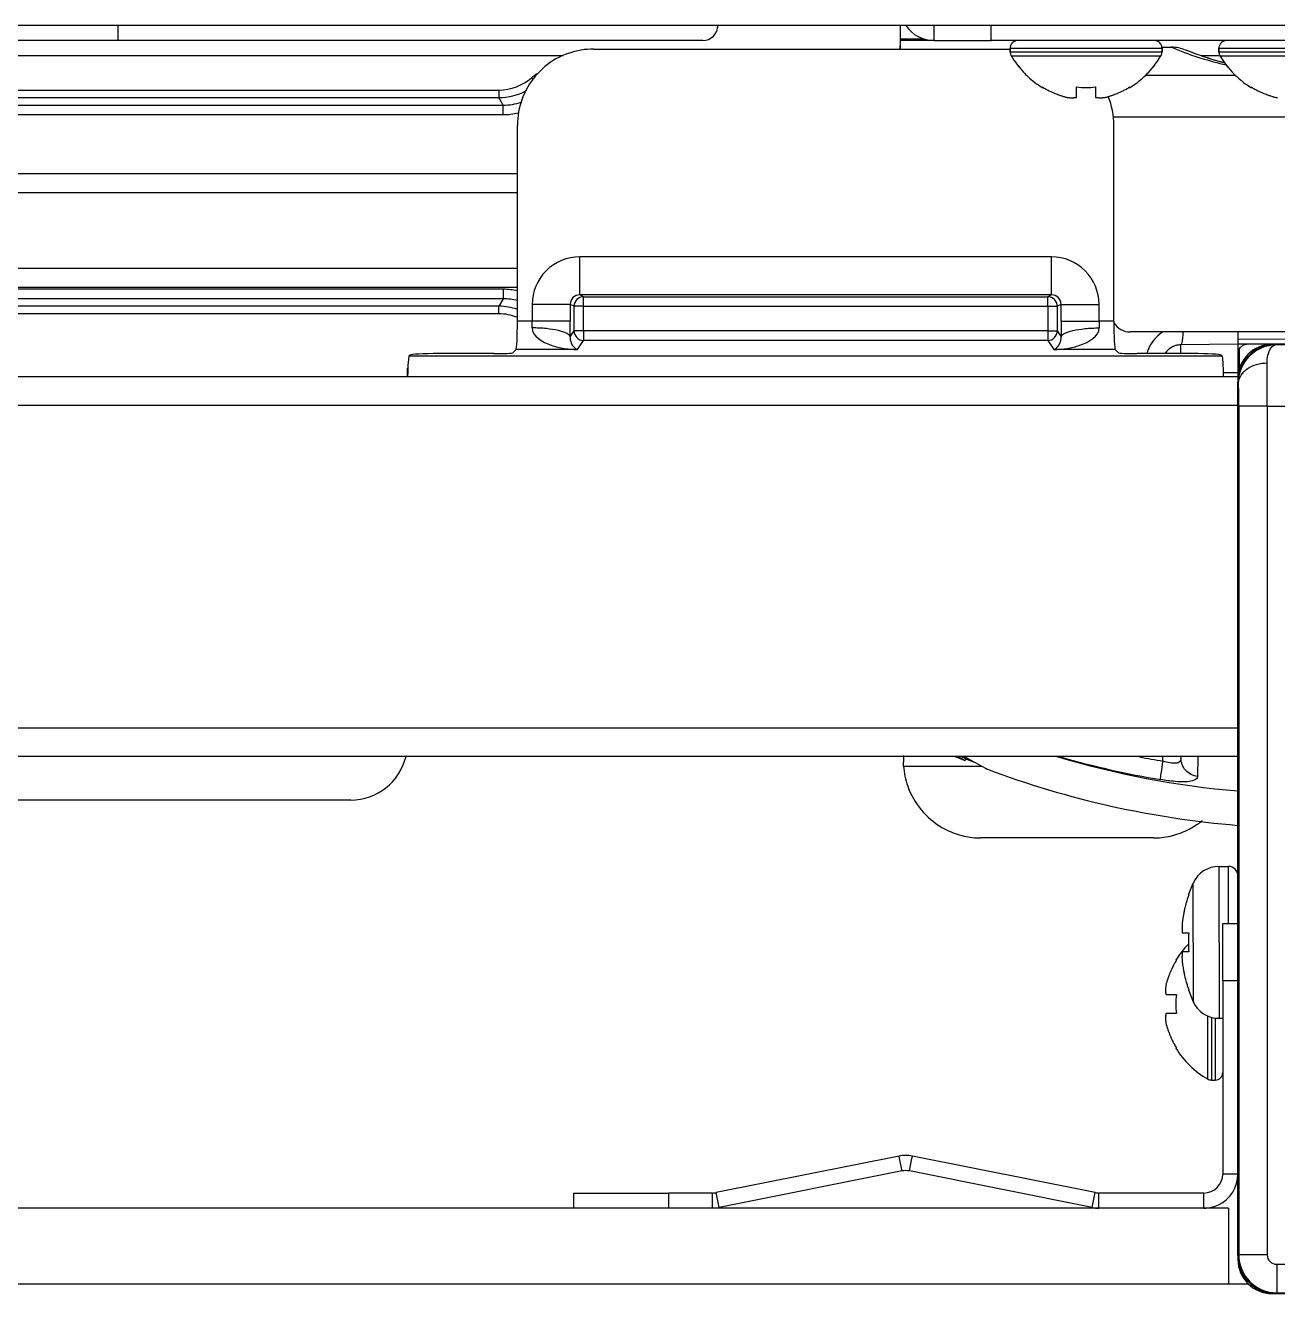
# Model space of a CAD drawing. Header units: millimetres. Extents: x 473 to 3963, y -1329 to 3488.
# Drawn here: x 2471.3 to 2537.2, y -97 to -30.2 of the extents above; entities that cross this region are included whole.
import ezdxf

# ---------------------------------------------------------------- set-up
doc = ezdxf.new("R2010")
doc.units = ezdxf.units.MM
doc.header["$LTSCALE"] = 392.37
doc.layers.get('0').update_dxf_attribs({"linetype": 'CONTINUOUS'})

msp = doc.modelspace()

# ---------------------------------------------------------------- linework, layer by layer
at = {"linetype": 'Continuous'}
for p, q in [((2584.648, -30.197), (1875.848, -30.197)), ((2476.148, -30.997), (2476.148, -30.197)), ((2517.348, -30.197), (2517.348, -30.997)), ((2519.148, -30.997), (2519.148, -30.197)), ((2522.148, -30.997), (2522.148, -30.197)), ((2476.148, -30.997), (1946.148, -30.997)), ((2506.948, -30.997), (2476.148, -30.997)), ((2517.348, -30.904), (2518.582, -30.904)), ((2519.148, -30.997), (2517.348, -30.997)), ((2517.348, -30.997), (2517.348, -31.27)), ((2517.348, -31.448), (2517.348, -31.27)), ((2517.348, -31.27), (2517.348, -31.448)), ((2519.148, -30.997), (2522.148, -30.997)), ((2584.348, -30.997), (2522.148, -30.997)), ((2531.148, -31.347), (2531.634, -31.347)), ((2531.633, -31.347), (2531.633, -31.347)), ((2531.634, -31.347), (2531.647, -31.347)), ((2531.649, -31.354), (2531.634, -31.347)), ((2499.591, -31.797), (1904.948, -31.797)), ((2501.191, -31.448), (2523.148, -31.448)), ((2523.148, -31.397), (2523.148, -31.597)), ((2523.148, -31.597), (2523.148, -31.397)), ((2523.148, -31.397), (2531.148, -31.397)), ((2523.148, -31.597), (2531.148, -31.597)), ((2523.203, -31.799), (2531.094, -31.799)), ((2531.148, -31.397), (2531.148, -31.597)), ((2531.148, -31.597), (2531.148, -31.397)), ((2532.468, -31.527), (2532.393, -31.497)), ((2532.643, -31.596), (2532.511, -31.545)), ((2532.769, -31.645), (2532.643, -31.596)), ((2532.722, -31.627), (2532.643, -31.597)), ((2533.247, -31.817), (2533.221, -31.809)), ((2533.247, -31.818), (2533.237, -31.814)), ((2534.148, -31.797), (2533.247, -31.797)), ((2533.467, -31.89), (2533.247, -31.817)), ((2533.457, -31.887), (2533.247, -31.818)), ((2533.54, -31.914), (2533.467, -31.89)), ((2534.148, -31.397), (2534.148, -31.597)), ((2534.148, -31.597), (2534.148, -31.397)), ((2534.148, -31.397), (2542.148, -31.397)), ((2534.148, -31.597), (2542.148, -31.597)), ((2534.203, -31.799), (2542.094, -31.799)), ((2497.934, -32.953), (2498.01, -33.039)), ((2497.934, -32.953), (2498.01, -33.039)), ((2530.267, -32.825), (2535.029, -32.825)), ((2459.082, -33.603), (2496.214, -33.603)), ((2459.082, -33.603), (2496.214, -33.603)), ((2459.082, -34.003), (2496.214, -34.003)), ((2459.082, -34.003), (2496.214, -34.003)), ((2496.214, -33.603), (2496.214, -34.003)), ((2496.214, -33.603), (2496.214, -34.003)), ((2496.442, -34.397), (2496.214, -34.003)), ((2496.442, -34.397), (2496.214, -34.003)), ((2524.848, -33.476), (2524.848, -33.442)), ((2526.648, -33.993), (2526.648, -33.442)), ((2527.648, -33.442), (2527.648, -33.993)), ((2529.448, -33.442), (2529.448, -33.476)), ((2535.848, -33.476), (2535.848, -33.442)), ((2458.855, -34.397), (2496.442, -34.397)), ((2458.855, -34.397), (2496.442, -34.397)), ((2496.442, -34.897), (2496.442, -34.397)), ((2496.442, -34.897), (2496.442, -34.397)), ((2458.855, -34.897), (2496.442, -34.897)), ((2458.855, -34.897), (2496.442, -34.897)), ((2528.572, -35.015), (2552.161, -35.015)), ((2497.186, -45.776), (2497.186, -35.447)), ((2528.61, -45.776), (2528.61, -35.447)), ((1942.148, -37.997), (2497.186, -37.997)), ((1942.148, -37.997), (2497.186, -37.997)), ((1942.148, -38.997), (2497.186, -38.997)), ((2525.33, -42.393), (2500.467, -42.393)), ((2500.467, -44.393), (2500.467, -42.393)), ((2525.33, -44.393), (2525.33, -42.393)), ((2497.186, -42.997), (1942.148, -42.997)), ((2497.186, -43.997), (1942.148, -43.997)), ((2497.186, -43.997), (1942.148, -43.997)), ((2496.442, -44.098), (2458.855, -44.098)), ((2496.442, -44.098), (2458.855, -44.098)), ((2496.442, -44.598), (2458.855, -44.598)), ((2496.442, -44.598), (2458.855, -44.598)), ((2496.442, -44.598), (2496.214, -44.992)), ((2496.442, -44.598), (2496.214, -44.992)), ((2496.442, -44.098), (2496.442, -44.598)), ((2496.442, -44.098), (2496.442, -44.598)), ((2500.669, -44.494), (2500.467, -44.393)), ((2525.33, -44.393), (2500.467, -44.393)), ((2500.669, -44.994), (2500.669, -44.494)), ((2500.669, -44.494), (2525.127, -44.494)), ((2525.33, -44.393), (2525.127, -44.494)), ((2525.127, -44.994), (2525.127, -44.494)), ((2496.214, -44.992), (2459.082, -44.992)), ((2496.214, -44.992), (2459.082, -44.992)), ((2496.214, -45.392), (2459.082, -45.392)), ((2496.214, -45.392), (2459.082, -45.392)), ((2496.214, -45.392), (2496.214, -44.992)), ((2496.214, -45.392), (2496.214, -44.992)), ((2499.966, -44.892), (2497.967, -44.892)), ((2497.967, -44.892), (2497.967, -45.776)), ((2500.169, -44.994), (2499.966, -44.892)), ((2499.966, -44.892), (2499.966, -45.776)), ((2500.669, -44.994), (2500.169, -44.994)), ((2500.169, -46.293), (2500.169, -44.994)), ((2500.669, -44.994), (2525.127, -44.994)), ((2500.669, -46.293), (2500.669, -44.994)), ((2525.127, -44.994), (2525.627, -44.994)), ((2525.127, -44.994), (2525.127, -46.293)), ((2525.831, -44.892), (2525.627, -44.994)), ((2525.627, -44.994), (2525.627, -46.293)), ((2525.831, -45.776), (2525.831, -44.892)), ((2525.831, -44.892), (2527.83, -44.892)), ((2527.83, -45.776), (2527.83, -44.892)), ((2497.967, -45.776), (2497.186, -45.776)), ((2499.966, -45.776), (2497.967, -45.776)), ((2525.831, -45.776), (2527.83, -45.776)), ((2528.61, -45.776), (2527.83, -45.776)), ((2499.962, -46.604), (2500.169, -46.293)), ((2500.669, -46.293), (2500.169, -46.293)), ((2500.669, -46.293), (2500.669, -46.792)), ((2525.127, -46.293), (2500.669, -46.293)), ((2525.127, -46.293), (2525.127, -46.792)), ((2525.127, -46.293), (2525.627, -46.293)), ((2525.627, -46.293), (2525.834, -46.604)), ((2545.148, -46.347), (2529.472, -46.347)), ((2535.148, -46.347), (2535.148, -46.706)), ((2545.196, -46.704), (2535.148, -46.747)), ((2535.148, -46.706), (2535.148, -46.997)), ((2497.112, -47.274), (2496.948, -47.438)), ((2500.348, -47.274), (2497.112, -47.274)), ((2500.348, -47.274), (2500.669, -46.792)), ((2525.127, -46.792), (2500.669, -46.792)), ((2525.127, -46.792), (2525.448, -47.274)), ((2528.684, -47.274), (2525.448, -47.274)), ((2528.684, -47.274), (2528.849, -47.438)), ((2535.148, -46.997), (2532.139, -47.024)), ((2535.148, -46.997), (2532.139, -47.024)), ((2536.948, -46.99), (2535.148, -46.997)), ((2536.948, -46.99), (2535.148, -46.997)), ((2535.148, -46.997), (2535.148, -48.497)), ((2535.224, -47.495), (2535.224, -47.247)), ((2537.148, -46.989), (2536.948, -46.99)), ((2537.148, -46.989), (2536.948, -46.99)), ((2537.148, -46.997), (2536.948, -46.997)), ((2537.648, -46.986), (2537.148, -46.989)), ((2537.648, -46.986), (2537.148, -46.989)), ((2557.148, -46.997), (2537.148, -46.997)), ((2537.148, -46.997), (2557.148, -46.997)), ((2537.162, -47.011), (2537.148, -46.997)), ((2537.162, -47.011), (2583.134, -47.011)), ((2491.533, -47.562), (2491.473, -47.623)), ((2534.324, -47.623), (2491.473, -47.623)), ((2495.949, -47.488), (2493.031, -47.488)), ((2532.765, -47.488), (2529.847, -47.488)), ((2534.263, -47.562), (2534.324, -47.623)), ((2535.224, -47.997), (2535.224, -47.495)), ((2535.224, -48.247), (2535.224, -47.997)), ((1887.142, -48.697), (2535.154, -48.697)), ((1887.142, -48.697), (2535.154, -48.697)), ((2491.398, -48.697), (2491.398, -48.247)), ((2535.148, -48.497), (2534.391, -48.504)), ((2535.148, -48.497), (2535.148, -48.697)), ((2535.148, -48.797), (2535.148, -48.997)), ((2535.148, -48.997), (2535.148, -77.497)), ((2535.148, -77.497), (2535.148, -48.997)), ((2535.183, -49.032), (2535.148, -48.997)), ((1887.148, -50.197), (2535.148, -50.197)), ((2536.692, -50.261), (2535.192, -50.261)), ((2535.192, -50.261), (2535.192, -94.954)), ((2536.692, -50.261), (2536.692, -94.954)), ((2536.692, -50.261), (2583.604, -50.261)), ((1889.969, -67.197), (2535.148, -67.197)), ((1889.46, -68.697), (2535.148, -68.697)), ((2520.726, -68.895), (2520.374, -68.706)), ((2520.572, -68.698), (2520.828, -68.836)), ((2520.721, -68.705), (2520.849, -68.776)), ((2520.849, -68.776), (2520.855, -68.779)), ((2520.855, -68.779), (2520.86, -68.781)), ((2520.86, -68.781), (2520.862, -68.783)), ((2520.862, -68.783), (2520.883, -68.794)), ((2520.883, -68.794), (2521.847, -69.325)), ((2531.2, -68.95), (2531.2, -68.697)), ((2532.148, -68.697), (2532.148, -68.803)), ((2533.029, -68.73), (2533.022, -69.755)), ((2517.528, -68.997), (2517.52, -68.997)), ((2517.528, -69.212), (2520.821, -69.212)), ((2517.528, -69.212), (2520.821, -69.212)), ((2520.778, -68.924), (2520.726, -68.895)), ((2520.778, -68.924), (2520.829, -68.836)), ((2520.778, -68.923), (2520.778, -68.923)), ((2520.821, -69.212), (2521.641, -69.212)), ((2520.821, -69.212), (2521.641, -69.212)), ((2520.828, -68.836), (2520.828, -68.836)), ((2520.828, -68.836), (2520.829, -68.836)), ((2520.829, -68.836), (2520.829, -68.836)), ((2521.847, -69.325), (2521.939, -69.376)), ((2521.939, -69.376), (2521.939, -69.376)), ((2466.604, -70.997), (2488.193, -70.997)), ((2488.193, -70.997), (2488.4, -70.997)), ((2530.698, -72.997), (2521.598, -72.997)), ((2521.616, -72.997), (2521.598, -72.997)), ((2530.698, -72.997), (2530.681, -72.997)), ((2534.152, -74.497), (2534.648, -74.497)), ((2534.152, -78.497), (2534.152, -74.497)), ((2534.648, -77.497), (2534.648, -74.497)), ((2532.539, -75.992), (2532.79, -75.37)), ((2532.79, -78.497), (2532.79, -75.37)), ((2532.537, -75.997), (2532.554, -75.997)), ((2532.209, -77.997), (2532.554, -77.997)), ((2534.348, -77.497), (2535.148, -77.497)), ((2534.348, -80.497), (2534.348, -77.497)), ((2534.348, -77.497), (2535.148, -77.497)), ((2535.148, -77.497), (2535.148, -80.497)), ((2535.148, -80.497), (2535.148, -77.497)), ((2532.79, -78.497), (2532.79, -81.625)), ((2534.152, -78.497), (2534.152, -82.497)), ((2531.87, -79.447), (2531.903, -79.447)), ((2532.554, -78.997), (2532.209, -78.997)), ((2534.348, -80.497), (2534.348, -90.697)), ((2534.348, -80.497), (2535.148, -80.497)), ((2535.148, -80.497), (2535.148, -90.697)), ((2535.148, -90.697), (2535.148, -80.497)), ((2531.352, -81.247), (2531.903, -81.247)), ((2532.554, -80.997), (2532.537, -80.997)), ((2532.539, -81.003), (2532.79, -81.625)), ((2531.903, -82.247), (2531.352, -82.247)), ((2533.546, -82.353), (2533.546, -85.693)), ((2533.748, -82.439), (2533.748, -85.747)), ((2533.948, -82.468), (2533.948, -85.747)), ((2534.152, -82.497), (2534.348, -82.497)), ((2531.903, -84.047), (2531.87, -84.047)), ((2533.748, -85.747), (2533.948, -85.747)), ((2517.295, -89.752), (2507.666, -91.678)), ((2517.322, -89.888), (2517.295, -89.752)), ((2517.452, -90.537), (2517.322, -89.888)), ((2517.844, -90.537), (2517.974, -89.888)), ((2517.974, -89.888), (2518.001, -89.752)), ((2527.63, -91.678), (2518.001, -89.752)), ((2517.452, -90.537), (2507.823, -92.462)), ((2527.473, -92.462), (2517.844, -90.537)), ((2535.148, -90.697), (2534.348, -90.697)), ((2535.148, -90.697), (2535.148, -94.998)), ((2535.148, -94.998), (2535.148, -90.697)), ((2500.148, -91.697), (2500.148, -92.497)), ((2500.148, -91.697), (2505.148, -91.697)), ((2507.47, -91.697), (2505.148, -91.697)), ((2505.148, -91.697), (2505.148, -92.497)), ((2507.47, -92.497), (2507.47, -91.697)), ((2507.823, -92.462), (2507.666, -91.678)), ((2527.473, -92.462), (2527.63, -91.678)), ((2533.348, -91.697), (2527.826, -91.697)), ((2527.826, -92.497), (2527.826, -91.697)), ((2533.348, -92.497), (2533.348, -91.697)), ((2534.648, -92.497), (1887.648, -92.497)), ((2534.648, -92.497), (2534.648, -96.497)), ((2535.192, -94.954), (2535.148, -94.998)), ((2535.148, -94.998), (2535.148, -95.197)), ((2536.692, -94.954), (2535.192, -94.954)), ((2537.192, -95.454), (2537.192, -96.953)), ((2537.192, -95.454), (2583.104, -95.454)), ((2534.648, -96.497), (1887.648, -96.497)), ((2535.7, -96.49), (2534.648, -96.49)), ((2536.948, -96.997), (2537.148, -96.997)), ((2537.192, -96.953), (2537.148, -96.997)), ((2537.148, -96.997), (2583.148, -96.997)), ((2583.148, -96.997), (2537.148, -96.997)), ((2537.192, -96.953), (2583.104, -96.953))]:
    msp.add_line(p, q, dxfattribs=at)
for points in [[(2532.643, -31.597), (2532.55, -31.561), (2532.436, -31.515), (2532.393, -31.497)], [(2532.511, -31.545), (2532.501, -31.541), (2532.468, -31.527)], [(2533.221, -31.809), (2532.947, -31.712), (2532.722, -31.627)], [(2534.478, -32.179), (2534.311, -32.139), (2533.902, -32.025), (2533.54, -31.914)], [(2534.478, -32.18), (2534.338, -32.145), (2533.921, -32.031), (2533.55, -31.918)], [(2517.528, -69.212), (2517.522, -69.108), (2517.52, -68.997)]]:
    msp.add_lwpolyline(points, dxfattribs=at)
for centre, radius, start, end in [((2506.948, -30.197), 0.8, 270, 360), ((2506.948, -30.197), 0.8, 270.00193, 360), ((2506.948, -30.197), 0.8, 347.98375, 360), ((2519.148, -29.197), 1.8, 213.79446, 270), ((2523.548, -31.397), 0.4, 152.92194, 180), ((2523.548, -31.397), 0.4, 153.07838, 180), ((2523.548, -31.397), 0.4, 144.92793, 153.07838), ((2523.548, -31.397), 0.4, 145.07178, 152.92194), ((2523.548, -31.397), 0.4, 124.92822, 145.07178), ((2523.548, -31.397), 0.4, 125.07207, 144.92793), ((2523.548, -31.397), 0.4, 116.92162, 125.07207), ((2523.548, -31.397), 0.4, 117.07806, 124.92822), ((2523.548, -31.397), 0.4, 90, 117.07806), ((2523.548, -31.397), 0.4, 90, 116.92162), ((2530.748, -31.397), 0.4, 63.07838, 90), ((2530.748, -31.397), 0.4, 62.92194, 90), ((2530.748, -31.397), 0.4, 54.92793, 63.07838), ((2530.748, -31.397), 0.4, 55.07178, 62.92194), ((2530.748, -31.397), 0.4, 34.92822, 55.07178), ((2530.748, -31.397), 0.4, 35.07207, 54.92793), ((2530.748, -31.397), 0.4, 26.92162, 35.07207), ((2530.748, -31.397), 0.4, 27.07806, 34.92822), ((2530.748, -31.397), 0.4, 0, 27.07806), ((2530.748, -31.397), 0.4, 0, 26.92162), ((2531.634, -33.347), 2, 89.62556, 90.00006), ((2531.634, -33.347), 2, 67.67798, 89.62556), ((2538.264, -15.71), 16.985, 247.07748, 249.54098), ((2534.548, -31.397), 0.4, 152.92194, 180), ((2534.548, -31.397), 0.4, 153.07838, 180), ((2534.548, -31.397), 0.4, 144.92793, 153.07838), ((2534.548, -31.397), 0.4, 145.07178, 152.92194), ((2534.548, -31.397), 0.4, 124.92822, 145.07178), ((2534.548, -31.397), 0.4, 125.07207, 144.92793), ((2534.548, -31.397), 0.4, 116.92162, 125.07207), ((2534.548, -31.397), 0.4, 117.07806, 124.92822), ((2534.548, -31.397), 0.4, 90, 117.07806), ((2534.548, -31.397), 0.4, 90, 116.92162), ((2501.191, -35.461), 4.014, 90.00065, 99.34011), ((2523.548, -31.597), 0.4, 180, 193.47593), ((2523.548, -31.597), 0.4, 180, 193.45845), ((2523.548, -31.597), 0.4, 193.45845, 196.84274), ((2523.548, -31.597), 0.4, 193.47593, 196.82525), ((2523.548, -31.597), 0.4, 196.82525, 210.30118), ((2523.548, -31.597), 0.4, 196.84274, 210.30118), ((2527.347, -29.377), 4.8, 210.30118, 223.1766), ((2527.347, -29.377), 4.8, 210.30118, 223.19273), ((2526.949, -29.377), 4.8, 316.80727, 329.69882), ((2526.949, -29.377), 4.8, 316.8234, 329.69882), ((2530.748, -31.597), 0.4, 329.69882, 343.17475), ((2530.748, -31.597), 0.4, 329.69882, 343.15726), ((2530.748, -31.597), 0.4, 343.15726, 346.54155), ((2530.748, -31.597), 0.4, 343.17475, 346.52407), ((2530.748, -31.597), 0.4, 346.52407, 360), ((2530.748, -31.597), 0.4, 346.54155, 360), ((2538.229, -15.798), 16.891, 249.54688, 252.67112), ((2538.186, -15.934), 16.747, 252.67466, 257.40719), ((2534.548, -31.597), 0.4, 180, 193.47593), ((2534.548, -31.597), 0.4, 180, 193.45845), ((2534.548, -31.597), 0.4, 193.45845, 196.84274), ((2534.548, -31.597), 0.4, 193.47593, 196.82525), ((2534.548, -31.597), 0.4, 196.82525, 210.30118), ((2534.548, -31.597), 0.4, 196.84274, 210.30118), ((2538.347, -29.377), 4.8, 210.30118, 223.1766), ((2538.347, -29.377), 4.8, 210.30118, 223.19273), ((2527.347, -29.377), 4.8, 223.1766, 227.16542), ((2527.347, -29.377), 4.8, 223.19273, 227.15109), ((2526.949, -29.377), 4.8, 312.83458, 316.8234), ((2526.949, -29.377), 4.8, 312.84891, 316.80727), ((2538.347, -29.377), 4.8, 223.1766, 227.16542), ((2538.347, -29.377), 4.8, 223.19273, 227.15109), ((2527.347, -29.377), 4.8, 227.15109, 238.40293), ((2527.347, -29.377), 4.8, 227.16542, 238.37989), ((2526.949, -29.377), 4.8, 301.59707, 312.84891), ((2526.949, -29.377), 4.8, 301.62011, 312.83458), ((2538.347, -29.377), 4.8, 227.15109, 238.40293), ((2538.347, -29.377), 4.8, 227.16542, 238.37989), ((2527.347, -29.377), 4.8, 238.37989, 238.62729), ((2527.347, -29.377), 4.8, 238.40293, 238.62729), ((2527.335, -29.39), 4.755, 238.46592, 241.0313), ((2527.333, -29.394), 4.75, 241.03163, 241.99262), ((2527.331, -29.396), 4.747, 241.99259, 243.31875), ((2527.33, -29.399), 4.744, 243.3188, 244.45978), ((2527.328, -29.403), 4.74, 244.45979, 245.42782), ((2527.326, -29.407), 4.735, 245.4278, 246.68253), ((2527.324, -29.412), 4.73, 246.68262, 247.45262), ((2527.321, -29.419), 4.723, 247.45244, 248.99746), ((2527.319, -29.426), 4.715, 248.99775, 249.4819), ((2527.315, -29.437), 4.704, 249.48126, 251.53441), ((2527.308, -29.455), 4.684, 251.53495, 252.62273), ((2527.304, -29.47), 4.669, 252.62279, 253.60512), ((2527.295, -29.5), 4.637, 253.60363, 255.68242), ((2526.402, -32.003), 2.006, 262.72591, 264.7415), ((2526.4, -32.024), 1.985, 264.74422, 265.39913), ((2526.399, -32.037), 1.973, 265.39843, 266.78331), ((2526.399, -32.048), 1.962, 266.78408, 267.62353), ((2526.398, -32.054), 1.955, 267.62337, 268.84548), ((2526.398, -32.058), 1.951, 268.84585, 269.80054), ((2526.398, -32.058), 1.951, 269.80058, 270.92582), ((2526.398, -32.056), 1.953, 270.92611, 271.99638), ((2526.398, -32.05), 1.96, 271.9964, 273.02281), ((2526.397, -32.039), 1.97, 273.0233, 274.28602), ((2526.396, -32.027), 1.982, 274.28564, 275.13722), ((2526.394, -32.004), 2.005, 275.14015, 277.27441), ((2527.148, -29.677), 3.798, 262.43512, 277.56488), ((2527.902, -32.004), 2.005, 262.72561, 264.85983), ((2527.9, -32.027), 1.982, 264.86273, 265.7144), ((2527.899, -32.039), 1.97, 265.71404, 266.97664), ((2527.898, -32.05), 1.959, 266.97713, 268.00368), ((2527.898, -32.056), 1.954, 268.00369, 269.07382), ((2527.898, -32.059), 1.95, 269.07411, 270.19949), ((2527.898, -32.058), 1.951, 270.19953, 271.15408), ((2527.898, -32.054), 1.955, 271.15446, 272.37669), ((2527.898, -32.047), 1.962, 272.37651, 273.21588), ((2527.897, -32.037), 1.973, 273.21665, 274.6016), ((2527.896, -32.024), 1.985, 274.60089, 275.25577), ((2527.894, -32.003), 2.006, 275.2585, 277.27409), ((2527.001, -29.5), 4.637, 284.31758, 286.39637), ((2526.993, -29.47), 4.669, 286.39488, 287.37721), ((2526.988, -29.455), 4.684, 287.37727, 288.46505), ((2526.982, -29.437), 4.704, 288.46559, 290.51874), ((2526.978, -29.426), 4.715, 290.5181, 291.00225), ((2526.975, -29.419), 4.723, 291.00254, 292.54756), ((2526.972, -29.412), 4.73, 292.54738, 293.31738), ((2526.97, -29.407), 4.735, 293.31747, 294.5722), ((2526.968, -29.403), 4.74, 294.57218, 295.5402), ((2526.967, -29.399), 4.744, 295.54022, 296.6812), ((2526.965, -29.396), 4.747, 296.68125, 298.00741), ((2526.964, -29.394), 4.75, 298.00738, 298.96837), ((2526.962, -29.39), 4.755, 298.9687, 301.53408), ((2526.949, -29.377), 4.8, 301.37271, 301.62011), ((2526.949, -29.377), 4.8, 301.37271, 301.59707), ((2538.347, -29.377), 4.8, 238.37989, 238.62729), ((2538.347, -29.377), 4.8, 238.40293, 238.62729), ((2538.335, -29.39), 4.755, 238.46592, 241.0313), ((2538.333, -29.394), 4.75, 241.03163, 241.99262), ((2538.331, -29.396), 4.747, 241.99259, 243.31875), ((2538.33, -29.399), 4.744, 243.3188, 244.45978), ((2538.328, -29.403), 4.74, 244.45979, 245.42782), ((2538.326, -29.407), 4.735, 245.4278, 246.68253), ((2538.324, -29.412), 4.73, 246.68262, 247.45262), ((2538.321, -29.419), 4.723, 247.45244, 248.99746), ((2538.319, -29.426), 4.715, 248.99775, 249.4819), ((2538.315, -29.437), 4.704, 249.48126, 251.53441), ((2538.308, -29.455), 4.684, 251.53495, 252.62273), ((2538.304, -29.47), 4.669, 252.62279, 253.60512), ((2538.295, -29.5), 4.637, 253.60363, 255.68242), ((2537.402, -32.003), 2.006, 262.72591, 264.7415), ((2537.4, -32.024), 1.985, 264.74422, 265.39913), ((2496.439, -31.378), 3.019, 270.05872, 288.28667), ((2496.439, -31.378), 3.019, 270.05872, 288.28667), ((2496.441, -31.386), 3.511, 270.02135, 283.23404), ((2496.441, -31.386), 3.511, 270.02135, 283.23404), ((2500.466, -44.892), 2.499, 89.98056, 179.99147), ((2525.33, -44.892), 2.499, 0.00853, 90.01944), ((2496.441, -47.607), 3.509, 77.71965, 89.98331), ((2496.441, -47.607), 3.509, 77.71965, 89.98331), ((2496.44, -47.609), 3.011, 75.64379, 89.97337), ((2496.44, -47.609), 3.011, 75.64379, 89.97337), ((2500.67, -44.994), 0.5, 90.06165, 179.96453), ((2525.127, -44.994), 0.5, 0.03547, 89.93835), ((2496.211, -48.013), 3.02, 71.13321, 89.93388), ((2496.211, -48.013), 3.02, 71.13321, 89.93388), ((2480.091, -45.779), 17.875, 358.87148, 0.0086), ((2402.494, -45.782), 97.472, 359.51672, 0.00329), ((2623.302, -45.782), 97.472, 179.99671, 180.48328), ((2545.705, -45.779), 17.875, 179.9914, 181.12852), ((2529.472, -45.347), 1, 211.41296, 270), ((2500.67, -46.291), 0.501, 180.15446, 269.8892), ((2525.126, -46.291), 0.501, 270.1108, 359.84554), ((2532.148, -48.024), 1, 90.5, 147.36653), ((2532.148, -48.024), 1, 143.24604, 146.69491), ((2532.148, -48.024), 1, 127.36668, 143.24604), ((2532.148, -48.024), 1, 123.71201, 127.36668), ((2532.148, -48.024), 1, 110.9827, 123.71201), ((2532.148, -48.024), 1, 106.50716, 110.9827), ((2532.148, -48.024), 1, 90.5, 106.50716), ((2536.948, -48.797), 1.8, 90, 180), ((2535.648, -47.495), 0.5, 157.56288, 180), ((2535.648, -47.495), 0.5, 157.56138, 179.99998), ((2535.648, -47.495), 0.5, 148.56366, 157.56288), ((2535.648, -47.495), 0.5, 148.56171, 157.56138), ((2535.648, -47.495), 0.5, 135.12557, 148.56366), ((2535.648, -47.495), 0.5, 135.12282, 148.56171), ((2535.648, -47.495), 0.5, 122.73083, 135.12282), ((2535.648, -47.495), 0.5, 112.68439, 122.73083), ((2535.648, -47.495), 0.5, 90.24616, 112.68439), ((2532.148, -48.024), 1, 146.69491, 147.38032), ((2255.189, -50.205), 281.503, 359.98861, 0.45302), ((2539.148, -23.497), 49, 247.31702, 247.96547), ((2539.148, -23.497), 47.193, 253.33547, 265.13784), ((2538.723, -23.876), 46.679, 253.92736, 260.57992), ((2538.687, -23.914), 45.654, 258.99029, 260.56202), ((2539.148, -23.497), 48.9, 247.98882, 248.55479), ((2539.148, -23.497), 49, 249.4315, 249.461), ((2539.148, -23.497), 49, 249.461, 265.31398), ((2534.152, -75.997), 1.5, 90, 155.28015), ((2534.648, -74.997), 0.5, 0, 90), ((2539.169, -78.308), 7.007, 160.74098, 162.30629), ((2539.205, -78.318), 7.044, 166.98672, 167.72578), ((2539.196, -78.316), 7.035, 166.00604, 166.98671), ((2539.189, -78.314), 7.028, 165.42301, 166.00598), ((2539.183, -78.313), 7.022, 164.19746, 165.42306), ((2539.178, -78.311), 7.017, 163.86479, 164.19735), ((2539.174, -78.31), 7.012, 162.30639, 163.86487), ((2539.351, -78.342), 7.192, 171.70468, 173.25353), ((2539.296, -78.334), 7.136, 171.1529, 171.7031), ((2539.27, -78.33), 7.11, 170.13493, 171.15319), ((2539.246, -78.326), 7.086, 169.41802, 170.13462), ((2539.23, -78.323), 7.069, 168.55931, 169.41808), ((2539.215, -78.32), 7.055, 167.7258, 168.55921), ((2536.479, -77.747), 4.277, 179.14839, 179.97181), ((2536.476, -77.747), 4.274, 179.9709, 181.11011), ((2536.458, -77.747), 4.257, 178.28511, 179.14839), ((2536.456, -77.748), 4.255, 181.11059, 181.67157), ((2536.4, -77.745), 4.198, 176.61741, 178.28787), ((2536.401, -77.75), 4.2, 181.66845, 183.38244), ((2539.712, -78.497), 7.175, 176.0052, 180.00126), ((2535.968, -81.946), 4.8, 135.87764, 141.86951), ((2539.712, -78.498), 7.175, 179.99874, 183.9948), ((2535.956, -81.934), 4.755, 148.46592, 151.0313), ((2535.968, -81.946), 4.8, 148.4026, 148.54207), ((2535.968, -81.946), 4.8, 142.54627, 148.4026), ((2535.968, -81.946), 4.8, 141.86951, 142.54627), ((2536.476, -79.247), 4.274, 178.88987, 180.02912), ((2536.479, -79.247), 4.278, 180.02821, 180.85159), ((2536.456, -79.247), 4.255, 178.32844, 178.8894), ((2536.458, -79.248), 4.257, 180.85159, 181.71491), ((2536.401, -79.245), 4.2, 176.61756, 178.33155), ((2536.4, -79.25), 4.198, 181.71215, 183.38258), ((2535.927, -81.92), 4.723, 157.45244, 158.99746), ((2535.933, -81.923), 4.73, 156.68262, 157.45262), ((2535.938, -81.925), 4.735, 155.4278, 156.68253), ((2535.943, -81.927), 4.74, 154.45979, 155.42782), ((2535.946, -81.929), 4.744, 153.3188, 154.45978), ((2535.949, -81.931), 4.747, 151.99259, 153.31875), ((2535.952, -81.932), 4.75, 151.03163, 151.99262), ((2539.351, -78.652), 7.192, 186.74647, 188.29532), ((2539.296, -78.66), 7.136, 188.2969, 188.8471), ((2539.27, -78.664), 7.11, 188.84681, 189.86507), ((2539.246, -78.669), 7.086, 189.86538, 190.58198), ((2539.23, -78.672), 7.069, 190.58192, 191.44069), ((2539.215, -78.674), 7.055, 191.44079, 192.2742), ((2533.318, -80.999), 1.982, 174.86273, 175.7144), ((2533.341, -81.001), 2.005, 172.72561, 174.85983), ((2535.845, -81.894), 4.637, 163.60363, 165.68242), ((2535.876, -81.903), 4.669, 162.62279, 163.60512), ((2535.891, -81.908), 4.684, 161.53495, 162.62273), ((2535.909, -81.914), 4.704, 159.48126, 161.53441), ((2535.92, -81.918), 4.715, 158.99775, 159.4819), ((2539.205, -78.677), 7.044, 192.27422, 193.01328), ((2539.196, -78.679), 7.035, 193.01329, 193.99396), ((2539.189, -78.68), 7.028, 193.99402, 194.57699), ((2539.183, -78.682), 7.022, 194.57694, 195.80254), ((2539.178, -78.683), 7.017, 195.80265, 196.13521), ((2539.174, -78.685), 7.012, 196.13513, 197.69361), ((2539.169, -78.686), 7.007, 197.69371, 199.25902), ((2533.287, -80.997), 1.95, 179.07411, 180.19949), ((2533.287, -80.997), 1.951, 180.19953, 181.15408), ((2533.29, -80.997), 1.954, 178.00369, 179.07382), ((2533.291, -80.997), 1.955, 181.15446, 182.37669), ((2533.296, -80.998), 1.959, 176.97713, 178.00368), ((2533.298, -80.997), 1.962, 182.37651, 183.21588), ((2533.306, -80.998), 1.97, 175.71404, 176.97664), ((2533.309, -80.996), 1.973, 183.21665, 184.6016), ((2533.321, -80.995), 1.985, 184.60089, 185.25577), ((2533.342, -80.993), 2.006, 185.2585, 187.27409), ((2535.656, -81.748), 3.786, 172.40134, 179.99114), ((2535.656, -81.747), 3.786, 180.00886, 187.59866), ((2534.152, -80.997), 1.5, 204.71985, 270), ((2533.287, -82.497), 1.951, 178.84585, 179.80054), ((2533.287, -82.497), 1.951, 179.80058, 180.92582), ((2533.292, -82.497), 1.955, 177.62337, 178.84548), ((2533.29, -82.497), 1.953, 180.92611, 181.99638), ((2533.298, -82.498), 1.962, 176.78408, 177.62353), ((2533.296, -82.497), 1.96, 181.9964, 183.02281), ((2533.309, -82.498), 1.973, 175.39843, 176.78331), ((2533.306, -82.497), 1.97, 183.0233, 184.28602), ((2533.319, -82.496), 1.982, 184.28564, 185.13722), ((2533.321, -82.499), 1.985, 174.74422, 175.39913), ((2533.341, -82.493), 2.005, 185.14015, 187.27441), ((2533.342, -82.501), 2.006, 172.72591, 174.7415), ((2535.845, -81.601), 4.637, 194.31758, 196.39637), ((2535.876, -81.592), 4.669, 196.39488, 197.37721), ((2535.891, -81.587), 4.684, 197.37727, 198.46505), ((2535.909, -81.581), 4.704, 198.46559, 200.51874), ((2535.92, -81.577), 4.715, 200.5181, 201.00225), ((2535.927, -81.574), 4.723, 201.00254, 202.54756), ((2535.933, -81.572), 4.73, 202.54738, 203.31738), ((2535.938, -81.57), 4.735, 203.31747, 204.5722), ((2535.943, -81.568), 4.74, 204.57218, 205.5402), ((2535.946, -81.566), 4.744, 205.54022, 206.6812), ((2535.949, -81.564), 4.747, 206.68125, 208.00741), ((2535.952, -81.563), 4.75, 208.00738, 208.96837), ((2535.956, -81.561), 4.755, 208.9687, 211.53408), ((2535.968, -81.548), 4.8, 211.45793, 211.5974), ((2535.968, -81.548), 4.8, 211.5974, 239.69882), ((2533.948, -85.347), 0.4, 270, 360), ((2533.748, -85.347), 0.4, 239.69882, 270), ((2517.648, -91.517), 1.8, 78.69007, 101.30993), ((2517.648, -91.517), 1, 78.69007, 101.30993), ((2533.348, -90.697), 1, 270, 360), ((2533.348, -90.697), 1.8, 295.71429, 360), ((2507.47, -90.697), 1, 270, 281.30993), ((2527.826, -90.697), 1, 258.69007, 270), ((2527.826, -90.697), 1.8, 258.69007, 270), ((2533.348, -90.697), 1.8, 270, 295.71429), ((2536.948, -95.197), 1.8, 180, 270), ((2537.192, -94.953), 2, 180.01489, 269.98511), ((2537.192, -94.954), 0.5, 179.99664, 270.00336)]:
    msp.add_arc(centre, radius, start, end, dxfattribs=at)
for centre, major_axis, ratio, start_param, end_param in [((2497.108, -45.776), (0, 1.5), 0.052408, -3.089233, -1.570796), ((2528.689, -45.776), (0, 1.5), 0.052408, -4.712389, -3.193953), ((2537.148, -48.998), (1.415, -1.415), 0.999695, 2.454943, 3.828242), ((2537.148, -48.998), (-1.415, 1.415), 0.999695, -0.785246, -0.68665), ((2491.477, -49.121), (0, 1.5), 0.052408, 0.05236, 1.283491), ((2493.031, -47.566), (1.5, 0), 0.052408, 1.570796, 3.089233), ((2495.949, -47.435), (1, 0), 0.052408, -1.570796, -0.05236), ((2529.847, -47.435), (1, 0), 0.052408, -3.089233, -1.570796), ((2532.765, -47.566), (1.5, 0), 0.052408, 0.05236, 1.570796), ((2534.32, -49.121), (0, 1.5), 0.052408, -1.283491, -0.05236), ((2537.148, -48.998), (-1.415, 1.415), 0.999695, 0.68665, 0.785246), ((2488.396, -67.996), (2.124, -2.124), 0.998783, -0.784789, 0.549281), ((2517.538, -68.969), (0, 0.5), 0.034921, 0.897789, 1.627046), ((2521.521, -68.997), (-2.915, 2.798), 0.980783, 0.828246, 1.098754), ((2521.521, -68.997), (-2.915, 2.798), 0.980783, 1.098754, 1.812099), ((2530.776, -68.997), (2.915, 2.798), 0.980783, -1.812128, -1.652761), ((2521.521, -68.997), (-2.915, 2.798), 0.980783, -4.471086, -4.451056), ((2521.521, -68.997), (-2.915, 2.798), 0.980783, -4.451056, -4.223066), ((2530.776, -68.997), (2.915, 2.798), 0.980783, -2.060077, -1.832141), ((2530.776, -68.997), (2.915, 2.798), 0.980783, -1.832141, -1.812128), ((2521.521, -68.997), (-2.915, 2.798), 0.980783, -4.223066, -4.1896), ((2521.521, -68.997), (-2.915, 2.798), 0.980783, -4.1896, -3.962497), ((2521.521, -68.997), (-2.915, 2.798), 0.980783, -3.962497, -3.937847), ((2530.776, -68.997), (2.915, 2.798), 0.980783, -2.345339, -2.320688), ((2530.776, -68.997), (2.915, 2.798), 0.980783, -2.320688, -2.093578), ((2530.776, -68.997), (2.915, 2.798), 0.980783, -2.093578, -2.060077), ((2537.148, -94.997), (1.415, 1.415), 0.999695, -3.926839, -3.828242), ((2537.148, -94.997), (1.415, 1.415), 0.999695, 2.454943, 3.828242), ((2537.148, -94.997), (1.415, 1.415), 0.999695, -2.454943, -2.356347)]:
    msp.add_ellipse(centre, major_axis=major_axis, ratio=ratio, start_param=start_param, end_param=end_param, dxfattribs=at)
for points, knots in [([(2500.54, -31.501), (2500.079, -31.577), (2499.176, -31.894), (2498.075, -32.805), (2497.354, -34.038), (2497.186, -34.98), (2497.186, -35.447)], [0, 0, 0, 0, 0.250004, 0.500006, 0.750004, 1, 1, 1, 1]), ([(2497.934, -32.953), (2497.982, -32.911), (2498.079, -32.828), (2498.184, -32.755), (2498.241, -32.725)], [0, 0, 0, 0, 0.497175, 1, 1, 1, 1]), ([(2497.934, -32.953), (2497.982, -32.911), (2498.079, -32.828), (2498.184, -32.755), (2498.241, -32.725)], [0, 0, 0, 0, 0.497175, 1, 1, 1, 1]), ([(2500.467, -44.393), (2500.339, -44.392), (2500.073, -44.497), (2499.965, -44.764), (2499.966, -44.892)], [0, 0, 0, 0, 0.499007, 1, 1, 1, 1]), ([(2525.831, -44.892), (2525.831, -44.764), (2525.724, -44.497), (2525.457, -44.392), (2525.33, -44.393)], [0, 0, 0, 0, 0.500993, 1, 1, 1, 1]), ([(2497.963, -46.131), (2497.954, -46.583), (2498.793, -47.032), (2499.639, -47.221), (2500.115, -47.268), (2500.348, -47.274)], [0, 0, 0, 0, 0.491705, 0.746263, 1, 1, 1, 1]), ([(2499.962, -46.604), (2499.95, -46.522), (2499.718, -46.368), (2499.302, -46.253), (2498.678, -46.155), (2498.214, -46.133), (2497.963, -46.131)], [0, 0, 0, 0, 0.116889, 0.336474, 0.644011, 1, 1, 1, 1]), ([(2499.962, -46.604), (2499.957, -46.712), (2500.006, -46.98), (2500.198, -47.217), (2500.348, -47.274)], [0, 0, 0, 0, 0.402898, 1, 1, 1, 1]), ([(2525.448, -47.274), (2525.682, -47.268), (2526.157, -47.221), (2527.004, -47.032), (2527.842, -46.583), (2527.833, -46.131)], [0, 0, 0, 0, 0.253739, 0.508298, 1, 1, 1, 1]), ([(2525.448, -47.274), (2525.49, -47.258), (2525.721, -47.124), (2525.845, -46.825), (2525.834, -46.604)], [0, 0, 0, 0, 0.166088, 1, 1, 1, 1]), ([(2525.834, -46.604), (2525.846, -46.522), (2526.078, -46.368), (2526.494, -46.253), (2527.119, -46.155), (2527.583, -46.133), (2527.833, -46.131)], [0, 0, 0, 0, 0.116888, 0.336474, 0.644011, 1, 1, 1, 1]), ([(2532.249, -46.348), (2532.246, -46.439), (2532.238, -46.6), (2532.214, -46.819), (2532.19, -46.939), (2532.16, -47.023), (2532.139, -47.024)], [0, 0, 0, 0, 0.394114, 0.707706, 0.912921, 1, 1, 1, 1]), ([(2532.136, -47.481), (2532.136, -47.417), (2532.136, -47.304), (2532.136, -47.173), (2532.138, -47.097), (2532.136, -47.056), (2532.141, -47.04), (2532.137, -47.024), (2532.139, -47.024)], [0, 0, 0, 0, 0.423924, 0.739517, 0.852536, 0.934111, 0.983382, 1, 1, 1, 1]), ([(2535.183, -49.032), (2535.181, -48.512), (2535.608, -47.446), (2536.663, -47.016), (2537.162, -47.011)], [0, 0, 0, 0, 0.510534, 1, 1, 1, 1]), ([(2536.683, -47.979), (2536.682, -47.842), (2536.709, -47.494), (2536.927, -47.026), (2537.162, -47.011)], [0, 0, 0, 0, 0.367828, 1, 1, 1, 1]), ([(2535.183, -49.032), (2535.189, -48.744), (2535.64, -48.126), (2536.317, -47.983), (2536.683, -47.979)], [0, 0, 0, 0, 0.440021, 1, 1, 1, 1]), ([(2535.192, -50.261), (2535.192, -50.148), (2535.192, -49.739), (2535.189, -49.329), (2535.183, -49.032)], [0, 0, 0, 0, 0.275371, 1, 1, 1, 1]), ([(2532.148, -68.803), (2532.148, -68.864), (2532.1, -69.008), (2531.849, -69.082), (2531.548, -69.05), (2531.321, -68.99), (2531.2, -68.95)], [0, 0, 0, 0, 0.16567, 0.363622, 0.651978, 1, 1, 1, 1]), ([(2533.022, -69.755), (2532.79, -69.726), (2532.335, -69.506), (2532.148, -69.031), (2532.148, -68.803)], [0, 0, 0, 0, 0.506935, 1, 1, 1, 1]), ([(2531.083, -69.926), (2531.063, -69.817), (2531.134, -69.486), (2531.165, -69.164), (2531.201, -68.95)], [0, 0, 0, 0, 0.338246, 1, 1, 1, 1]), ([(2533.022, -69.755), (2533.021, -69.957), (2532.409, -70.067), (2531.825, -70.025), (2531.337, -69.968), (2531.083, -69.926)], [0, 0, 0, 0, 0.301871, 0.616078, 1, 1, 1, 1])]:
    msp.add_open_spline(points, degree=3, knots=knots, dxfattribs=at)
for points in [[(2496.214, -33.603), (2496.827, -33.603), (2497.474, -33.358), (2497.934, -32.953)], [(2496.214, -33.603), (2496.827, -33.603), (2497.474, -33.358), (2497.934, -32.953)], [(2496.214, -34.003), (2496.702, -34.003), (2497.204, -33.876), (2497.634, -33.645)], [(2496.214, -34.003), (2496.702, -34.003), (2497.204, -33.876), (2497.634, -33.645)], [(2528.61, -35.447), (2528.61, -34.937), (2528.509, -34.418), (2528.317, -33.946)], [(2497.153, -45.567), (2496.856, -45.453), (2496.533, -45.392), (2496.214, -45.392)], [(2497.153, -45.567), (2496.856, -45.453), (2496.533, -45.392), (2496.214, -45.392)], [(2531.196, -46.337), (2530.794, -46.593), (2530.472, -47.026), (2530.344, -47.485)], [(2521.939, -69.376), (2521.939, -69.376), (2521.939, -69.376), (2521.939, -69.376)]]:
    msp.add_open_spline(points, degree=3, dxfattribs=at)

doc.saveas('drawing.dxf')
